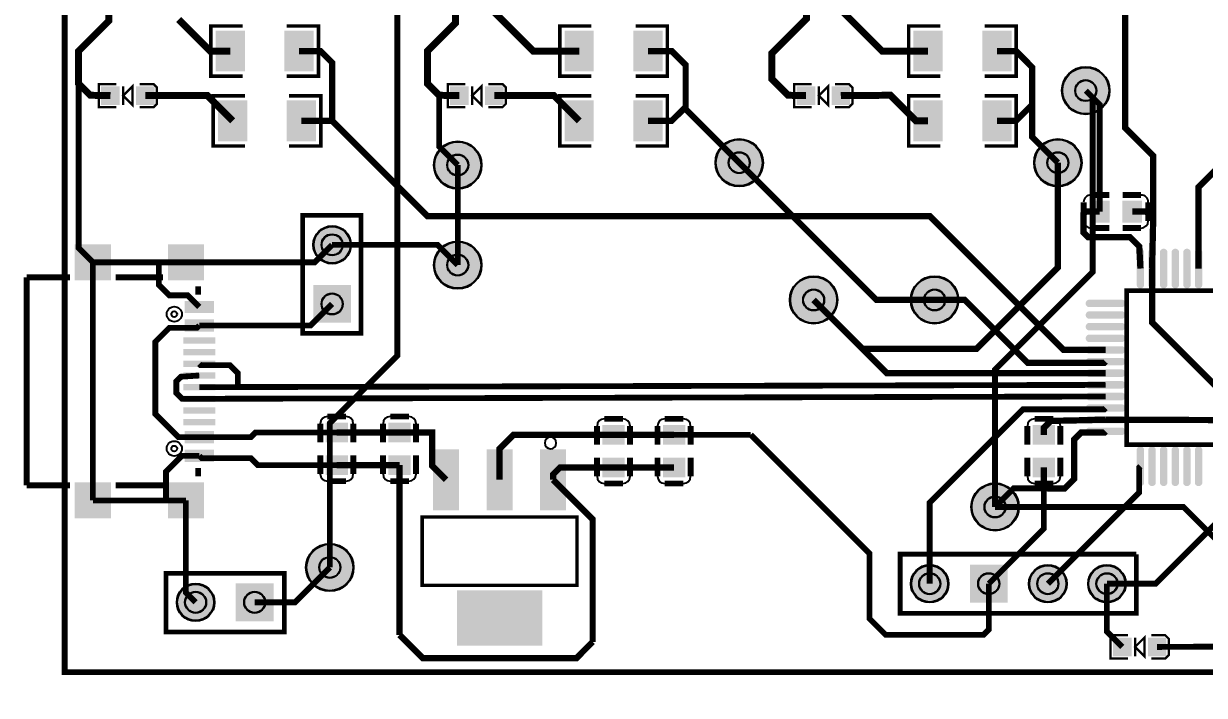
# Model space of a CAD drawing. Header units: millimetres. Extents: x 2.6 to 90.7, y -1.2 to 55.7.
# Drawn here: x 2.6 to 53.4, y -0.7 to 28.2 of the extents above; entities that cross this region are included whole.
import ezdxf

# ---------------------------------------------------------------- set-up
doc = ezdxf.new("R2010")
doc.units = ezdxf.units.MM
for name, color, linetype, true_color in [('BoardOutLine', 7, 'Continuous', 0xff00ff), ('BottomLayer', 7, 'Continuous', 0x0000ff), ('BottomSolderMaskLayer', 7, 'Continuous', 0xaa00ff), ('Document', 7, 'Continuous', 0xffffff), ('Multi-Layer', 7, 'Continuous', 0xc0c0c0), ('TopLayer', 7, 'Continuous', 0xff0000), ('TopPasteMaskLayer', 7, 'Continuous', 0x808080), ('TopSilkLayer', 7, 'Continuous', 0xffcc00), ('TopSolderMaskLayer', 7, 'Continuous', 0x800080)]:
    doc.layers.add(name, color=color, linetype=linetype, true_color=true_color)

msp = doc.modelspace()

# ---------------------------------------------------------------- hatches: boundary and pattern name
at = {"layer": 'BottomSolderMaskLayer'}
for points in [[(47.275, 25.3, 1), (49.325, 25.3, 1)], [(20.275, 22.1, 1), (22.325, 22.1, 1)], [(32.375, 22.2, 1), (34.425, 22.2, 1)], [(46.075, 22.2, 1), (48.125, 22.2, 1)], [(15.087, 18.67, 1), (16.713, 18.67, 1)], [(20.275, 17.8, 1), (22.325, 17.8, 1)], [(35.575, 16.3, 1), (37.625, 16.3, 1)], [(40.775, 16.3, 1), (42.826, 16.3, 1)], [(15.087, 16.943), (16.713, 16.943), (16.713, 15.317), (15.087, 15.317)], [(43.375, 7.4, 1), (45.425, 7.4, 1)], [(14.775, 4.8, 1), (16.826, 4.8, 1)], [(40.777, 4.1, 1), (42.403, 4.1, 1)], [(43.317, 4.913), (44.943, 4.913), (44.943, 3.287), (43.317, 3.287)], [(45.857, 4.1, 1), (47.483, 4.1, 1)], [(48.397, 4.1, 1), (50.023, 4.1, 1)], [(9.217, 3.3, 1), (10.843, 3.3, 1)], [(11.757, 2.487), (11.757, 4.113), (13.383, 4.113), (13.383, 2.487)]]:
    msp.add_hatch(color=256, dxfattribs=at).paths.add_polyline_path(points)
at = {"layer": 'Multi-Layer'}
for points in [[(15.113, 18.67, 1), (16.687, 18.67, 1)], [(15.113, 16.917), (16.687, 16.917), (16.687, 15.343), (15.113, 15.343)], [(40.803, 4.1, 1), (42.377, 4.1, 1)], [(43.343, 4.887), (44.917, 4.887), (44.917, 3.313), (43.343, 3.313)], [(45.883, 4.1, 1), (47.457, 4.1, 1)], [(48.423, 4.1, 1), (49.997, 4.1, 1)], [(9.243, 3.3, 1), (10.817, 3.3, 1)], [(11.783, 2.513), (11.783, 4.087), (13.357, 4.087), (13.357, 2.513)]]:
    msp.add_hatch(color=256, dxfattribs=at).paths.add_polyline_path(points)
at = {"layer": 'TopLayer'}
for points in [[(12.125, 26.15), (12.125, 27.85), (10.917, 27.85), (10.917, 26.15)], [(13.875, 26.15), (13.875, 27.85), (15.083, 27.85), (15.083, 26.15)], [(27.125, 26.15), (27.125, 27.85), (25.917, 27.85), (25.917, 26.15)], [(28.875, 26.15), (28.875, 27.85), (30.083, 27.85), (30.083, 26.15)], [(42.125, 26.15), (42.125, 27.85), (40.917, 27.85), (40.917, 26.15)], [(43.875, 26.15), (43.875, 27.85), (45.083, 27.85), (45.083, 26.15)], [(6.02, 25.433), (6.72, 25.433), (6.72, 24.733), (6.02, 24.733)], [(7.52, 25.433), (8.22, 25.433), (8.22, 24.733), (7.52, 24.733)], [(21.02, 25.433), (21.72, 25.433), (21.72, 24.733), (21.02, 24.733)], [(22.52, 25.433), (23.22, 25.433), (23.22, 24.733), (22.52, 24.733)], [(35.92, 25.433), (36.62, 25.433), (36.62, 24.733), (35.92, 24.733)], [(37.42, 25.433), (38.12, 25.433), (38.12, 24.733), (37.42, 24.733)], [(12.225, 23.15), (12.225, 24.85), (11.017, 24.85), (11.017, 23.15)], [(13.975, 23.15), (13.975, 24.85), (15.183, 24.85), (15.183, 23.15)], [(27.125, 23.15), (27.125, 24.85), (25.917, 24.85), (25.917, 23.15)], [(28.875, 23.15), (28.875, 24.85), (30.083, 24.85), (30.083, 23.15)], [(42.125, 23.15), (42.125, 24.85), (40.917, 24.85), (40.917, 23.15)], [(43.875, 23.15), (43.875, 24.85), (45.083, 24.85), (45.083, 23.15)], [(48.5, 20.55), (49.3, 20.55), (49.3, 19.65), (48.5, 19.65)], [(49.9, 20.55), (50.7, 20.55), (50.7, 19.65), (49.9, 19.65)], [(6.363, 18.67), (6.363, 17.17), (4.863, 17.17), (4.863, 18.67)], [(10.363, 18.67), (10.363, 17.17), (8.863, 17.17), (8.863, 18.67)], [(50.785, 17.035, -0.785398), (50.515, 17.035), (50.515, 18.265, -0.785398), (50.785, 18.265)], [(51.285, 17.035, -0.785398), (51.015, 17.035), (51.015, 18.265, -0.785398), (51.285, 18.265)], [(51.785, 17.035, -0.785398), (51.515, 17.035), (51.515, 18.265, -0.785398), (51.785, 18.265)], [(52.285, 17.035, -0.785398), (52.015, 17.035), (52.015, 18.265, -0.785398), (52.285, 18.265)], [(52.785, 17.035, -0.785398), (52.515, 17.035), (52.515, 18.265, -0.785398), (52.785, 18.265)], [(53.285, 17.035, -0.785398), (53.015, 17.035), (53.015, 18.265, -0.785398), (53.285, 18.265)], [(10.762, 16.25), (10.762, 15.75), (9.612, 15.75), (9.612, 16.25)], [(48.535, 16.015, -0.785398), (48.535, 16.285), (49.765, 16.285, -0.785398), (49.765, 16.015)], [(48.535, 15.515, -0.785398), (48.535, 15.785), (49.765, 15.785, -0.785398), (49.765, 15.515)], [(10.762, 15.45), (10.762, 14.95), (9.612, 14.95), (9.612, 15.45)], [(48.535, 15.015, -0.785398), (48.535, 15.285), (49.765, 15.285, -0.785398), (49.765, 15.015)], [(48.535, 14.515, -0.785398), (48.535, 14.785), (49.765, 14.785, -0.785398), (49.765, 14.515)], [(10.762, 14.68), (10.762, 14.42), (9.612, 14.42), (9.612, 14.68)], [(48.535, 14.015, -0.785398), (48.535, 14.285), (49.765, 14.285, -0.785398), (49.765, 14.015)], [(10.762, 14.18), (10.762, 13.92), (9.612, 13.92), (9.612, 14.18)], [(48.535, 13.515, -0.785398), (48.535, 13.785), (49.765, 13.785, -0.785398), (49.765, 13.515)], [(10.762, 13.68), (10.762, 13.42), (9.612, 13.42), (9.612, 13.68)], [(48.535, 13.015, -0.785398), (48.535, 13.285), (49.765, 13.285, -0.785398), (49.765, 13.015)], [(10.762, 13.18), (10.762, 12.92), (9.612, 12.92), (9.612, 13.18)], [(48.535, 12.515, -0.785398), (48.535, 12.785), (49.765, 12.785, -0.785398), (49.765, 12.515)], [(10.762, 12.68), (10.762, 12.42), (9.612, 12.42), (9.612, 12.68)], [(48.535, 12.015, -0.785398), (48.535, 12.285), (49.765, 12.285, -0.785398), (49.765, 12.015)], [(10.762, 12.18), (10.762, 11.92), (9.612, 11.92), (9.612, 12.18)], [(10.762, 11.68), (10.762, 11.42), (9.612, 11.42), (9.612, 11.68)], [(48.535, 11.515, -0.785398), (48.535, 11.785), (49.765, 11.785, -0.785398), (49.765, 11.515)], [(10.762, 11.18), (10.762, 10.92), (9.612, 10.92), (9.612, 11.18)], [(48.535, 11.015, -0.785398), (48.535, 11.285), (49.765, 11.285, -0.785398), (49.765, 11.015)], [(15.65, 10.2), (15.65, 11), (16.55, 11), (16.55, 10.2)], [(18.35, 10.2), (18.35, 11), (19.25, 11), (19.25, 10.2)], [(27.55, 10.1), (27.55, 10.9), (28.45, 10.9), (28.45, 10.1)], [(30.15, 10.1), (30.15, 10.9), (31.05, 10.9), (31.05, 10.1)], [(46.05, 10.1), (46.05, 10.9), (46.95, 10.9), (46.95, 10.1)], [(48.535, 10.515, -0.785398), (48.535, 10.785), (49.765, 10.785, -0.785398), (49.765, 10.515)], [(10.762, 10.65), (10.762, 10.15), (9.612, 10.15), (9.612, 10.65)], [(10.762, 9.85), (10.762, 9.35), (9.612, 9.35), (9.612, 9.85)], [(20.25, 7.32), (20.25, 9.82), (21.35, 9.82), (21.35, 7.32)], [(22.55, 7.32), (22.55, 9.82), (23.65, 9.82), (23.65, 7.32)], [(24.85, 7.32), (24.85, 9.82), (25.95, 9.82), (25.95, 7.32)], [(50.785, 8.535, -0.785398), (50.515, 8.535), (50.515, 9.765, -0.785398), (50.785, 9.765)], [(51.285, 8.535, -0.785398), (51.015, 8.535), (51.015, 9.765, -0.785398), (51.285, 9.765)], [(51.785, 8.535, -0.785398), (51.515, 8.535), (51.515, 9.765, -0.785398), (51.785, 9.765)], [(52.285, 8.535, -0.785398), (52.015, 8.535), (52.015, 9.765, -0.785398), (52.285, 9.765)], [(52.785, 8.535, -0.785398), (52.515, 8.535), (52.515, 9.765, -0.785398), (52.785, 9.765)], [(53.285, 8.535, -0.785398), (53.015, 8.535), (53.015, 9.765, -0.785398), (53.285, 9.765)], [(15.65, 8.8), (15.65, 9.6), (16.55, 9.6), (16.55, 8.8)], [(18.35, 8.8), (18.35, 9.6), (19.25, 9.6), (19.25, 8.8)], [(27.55, 8.7), (27.55, 9.5), (28.45, 9.5), (28.45, 8.7)], [(30.15, 8.7), (30.15, 9.5), (31.05, 9.5), (31.05, 8.7)], [(46.05, 8.7), (46.05, 9.5), (46.95, 9.5), (46.95, 8.7)], [(6.363, 8.43), (6.363, 6.93), (4.863, 6.93), (4.863, 8.43)], [(10.363, 8.43), (10.363, 6.93), (8.863, 6.93), (8.863, 8.43)], [(21.3, 1.46), (21.3, 3.8), (24.9, 3.8), (24.9, 1.46)], [(49.52, 1.733), (50.22, 1.733), (50.22, 1.033), (49.52, 1.033)], [(51.02, 1.733), (51.72, 1.733), (51.72, 1.033), (51.02, 1.033)]]:
    msp.add_hatch(color=256, dxfattribs=at).paths.add_polyline_path(points)
at = {"layer": 'TopPasteMaskLayer'}
for points in [[(12.125, 26.25), (12.125, 26.611), (12.025, 26.711), (11.814, 26.711), (11.714, 26.811), (11.714, 27.189), (11.814, 27.289), (12.025, 27.289), (12.125, 27.389), (12.125, 27.75), (12.025, 27.85), (11.017, 27.85), (10.917, 27.75), (10.917, 26.25), (11.017, 26.15), (12.025, 26.15)], [(13.875, 26.25), (13.875, 26.611), (13.975, 26.711), (14.186, 26.711), (14.286, 26.811), (14.286, 27.189), (14.186, 27.289), (13.975, 27.289), (13.875, 27.389), (13.875, 27.75), (13.975, 27.85), (14.983, 27.85), (15.083, 27.75), (15.083, 26.25), (14.983, 26.15), (13.975, 26.15)], [(27.125, 26.25), (27.125, 26.611), (27.025, 26.711), (26.814, 26.711), (26.714, 26.811), (26.714, 27.189), (26.814, 27.289), (27.025, 27.289), (27.125, 27.389), (27.125, 27.75), (27.025, 27.85), (26.017, 27.85), (25.917, 27.75), (25.917, 26.25), (26.017, 26.15), (27.025, 26.15)], [(28.875, 26.25), (28.875, 26.611), (28.975, 26.711), (29.186, 26.711), (29.286, 26.811), (29.286, 27.189), (29.186, 27.289), (28.975, 27.289), (28.875, 27.389), (28.875, 27.75), (28.975, 27.85), (29.983, 27.85), (30.083, 27.75), (30.083, 26.25), (29.983, 26.15), (28.975, 26.15)], [(42.125, 26.25), (42.125, 26.611), (42.025, 26.711), (41.814, 26.711), (41.714, 26.811), (41.714, 27.189), (41.814, 27.289), (42.025, 27.289), (42.125, 27.389), (42.125, 27.75), (42.025, 27.85), (41.017, 27.85), (40.917, 27.75), (40.917, 26.25), (41.017, 26.15), (42.025, 26.15)], [(43.875, 26.25), (43.875, 26.611), (43.975, 26.711), (44.186, 26.711), (44.286, 26.811), (44.286, 27.189), (44.186, 27.289), (43.975, 27.289), (43.875, 27.389), (43.875, 27.75), (43.975, 27.85), (44.983, 27.85), (45.083, 27.75), (45.083, 26.25), (44.983, 26.15), (43.975, 26.15)], [(6.02, 25.433), (6.72, 25.433), (6.72, 24.733), (6.02, 24.733)], [(7.52, 25.433), (8.22, 25.433), (8.22, 24.733), (7.52, 24.733)], [(21.02, 25.433), (21.72, 25.433), (21.72, 24.733), (21.02, 24.733)], [(22.52, 25.433), (23.22, 25.433), (23.22, 24.733), (22.52, 24.733)], [(35.92, 25.433), (36.62, 25.433), (36.62, 24.733), (35.92, 24.733)], [(37.42, 25.433), (38.12, 25.433), (38.12, 24.733), (37.42, 24.733)], [(12.225, 23.25), (12.225, 23.611), (12.125, 23.711), (11.914, 23.711), (11.814, 23.811), (11.814, 24.189), (11.914, 24.289), (12.125, 24.289), (12.225, 24.389), (12.225, 24.75), (12.125, 24.85), (11.117, 24.85), (11.017, 24.75), (11.017, 23.25), (11.117, 23.15), (12.125, 23.15)], [(13.975, 23.25), (13.975, 23.611), (14.075, 23.711), (14.286, 23.711), (14.386, 23.811), (14.386, 24.189), (14.286, 24.289), (14.075, 24.289), (13.975, 24.389), (13.975, 24.75), (14.075, 24.85), (15.083, 24.85), (15.183, 24.75), (15.183, 23.25), (15.083, 23.15), (14.075, 23.15)], [(27.125, 23.25), (27.125, 23.611), (27.025, 23.711), (26.814, 23.711), (26.714, 23.811), (26.714, 24.189), (26.814, 24.289), (27.025, 24.289), (27.125, 24.389), (27.125, 24.75), (27.025, 24.85), (26.017, 24.85), (25.917, 24.75), (25.917, 23.25), (26.017, 23.15), (27.025, 23.15)], [(28.875, 23.25), (28.875, 23.611), (28.975, 23.711), (29.186, 23.711), (29.286, 23.811), (29.286, 24.189), (29.186, 24.289), (28.975, 24.289), (28.875, 24.389), (28.875, 24.75), (28.975, 24.85), (29.983, 24.85), (30.083, 24.75), (30.083, 23.25), (29.983, 23.15), (28.975, 23.15)], [(42.125, 23.25), (42.125, 23.611), (42.025, 23.711), (41.814, 23.711), (41.714, 23.811), (41.714, 24.189), (41.814, 24.289), (42.025, 24.289), (42.125, 24.389), (42.125, 24.75), (42.025, 24.85), (41.017, 24.85), (40.917, 24.75), (40.917, 23.25), (41.017, 23.15), (42.025, 23.15)], [(43.875, 23.25), (43.875, 23.611), (43.975, 23.711), (44.186, 23.711), (44.286, 23.811), (44.286, 24.189), (44.186, 24.289), (43.975, 24.289), (43.875, 24.389), (43.875, 24.75), (43.975, 24.85), (44.983, 24.85), (45.083, 24.75), (45.083, 23.25), (44.983, 23.15), (43.975, 23.15)], [(48.5, 20.55), (49.3, 20.55), (49.3, 19.65), (48.5, 19.65)], [(49.9, 20.55), (50.7, 20.55), (50.7, 19.65), (49.9, 19.65)], [(6.363, 18.67), (6.363, 17.17), (4.863, 17.17), (4.863, 18.67)], [(10.363, 18.67), (10.363, 17.17), (8.863, 17.17), (8.863, 18.67)], [(50.785, 17.035, -0.785398), (50.515, 17.035), (50.515, 18.265, -0.785398), (50.785, 18.265)], [(51.285, 17.035, -0.785398), (51.015, 17.035), (51.015, 18.265, -0.785398), (51.285, 18.265)], [(51.785, 17.035, -0.785398), (51.515, 17.035), (51.515, 18.265, -0.785398), (51.785, 18.265)], [(52.285, 17.035, -0.785398), (52.015, 17.035), (52.015, 18.265, -0.785398), (52.285, 18.265)], [(52.785, 17.035, -0.785398), (52.515, 17.035), (52.515, 18.265, -0.785398), (52.785, 18.265)], [(53.285, 17.035, -0.785398), (53.015, 17.035), (53.015, 18.265, -0.785398), (53.285, 18.265)], [(10.762, 16.25), (10.762, 15.75), (9.612, 15.75), (9.612, 16.25)], [(48.535, 16.015, -0.785398), (48.535, 16.285), (49.765, 16.285, -0.785398), (49.765, 16.015)], [(48.535, 15.515, -0.785398), (48.535, 15.785), (49.765, 15.785, -0.785398), (49.765, 15.515)], [(10.762, 15.45), (10.762, 14.95), (9.612, 14.95), (9.612, 15.45)], [(48.535, 15.015, -0.785398), (48.535, 15.285), (49.765, 15.285, -0.785398), (49.765, 15.015)], [(48.535, 14.515, -0.785398), (48.535, 14.785), (49.765, 14.785, -0.785398), (49.765, 14.515)], [(10.762, 14.68), (10.762, 14.42), (9.612, 14.42), (9.612, 14.68)], [(48.535, 14.015, -0.785398), (48.535, 14.285), (49.765, 14.285, -0.785398), (49.765, 14.015)], [(10.762, 14.18), (10.762, 13.92), (9.612, 13.92), (9.612, 14.18)], [(48.535, 13.515, -0.785398), (48.535, 13.785), (49.765, 13.785, -0.785398), (49.765, 13.515)], [(10.762, 13.68), (10.762, 13.42), (9.612, 13.42), (9.612, 13.68)], [(48.535, 13.015, -0.785398), (48.535, 13.285), (49.765, 13.285, -0.785398), (49.765, 13.015)], [(10.762, 13.18), (10.762, 12.92), (9.612, 12.92), (9.612, 13.18)], [(48.535, 12.515, -0.785398), (48.535, 12.785), (49.765, 12.785, -0.785398), (49.765, 12.515)], [(10.762, 12.68), (10.762, 12.42), (9.612, 12.42), (9.612, 12.68)], [(48.535, 12.015, -0.785398), (48.535, 12.285), (49.765, 12.285, -0.785398), (49.765, 12.015)], [(10.762, 12.18), (10.762, 11.92), (9.612, 11.92), (9.612, 12.18)], [(10.762, 11.68), (10.762, 11.42), (9.612, 11.42), (9.612, 11.68)], [(48.535, 11.515, -0.785398), (48.535, 11.785), (49.765, 11.785, -0.785398), (49.765, 11.515)], [(10.762, 11.18), (10.762, 10.92), (9.612, 10.92), (9.612, 11.18)], [(48.535, 11.015, -0.785398), (48.535, 11.285), (49.765, 11.285, -0.785398), (49.765, 11.015)], [(15.65, 10.2), (15.65, 11), (16.55, 11), (16.55, 10.2)], [(18.35, 10.2), (18.35, 11), (19.25, 11), (19.25, 10.2)], [(27.55, 10.1), (27.55, 10.9), (28.45, 10.9), (28.45, 10.1)], [(30.15, 10.1), (30.15, 10.9), (31.05, 10.9), (31.05, 10.1)], [(46.05, 10.1), (46.05, 10.9), (46.95, 10.9), (46.95, 10.1)], [(48.535, 10.515, -0.785398), (48.535, 10.785), (49.765, 10.785, -0.785398), (49.765, 10.515)], [(10.762, 10.65), (10.762, 10.15), (9.612, 10.15), (9.612, 10.65)], [(10.762, 9.85), (10.762, 9.35), (9.612, 9.35), (9.612, 9.85)], [(20.25, 7.32), (20.25, 9.82), (21.35, 9.82), (21.35, 7.32)], [(22.55, 7.32), (22.55, 9.82), (23.65, 9.82), (23.65, 7.32)], [(24.85, 7.32), (24.85, 9.82), (25.95, 9.82), (25.95, 7.32)], [(50.785, 8.535, -0.785398), (50.515, 8.535), (50.515, 9.765, -0.785398), (50.785, 9.765)], [(51.285, 8.535, -0.785398), (51.015, 8.535), (51.015, 9.765, -0.785398), (51.285, 9.765)], [(51.785, 8.535, -0.785398), (51.515, 8.535), (51.515, 9.765, -0.785398), (51.785, 9.765)], [(52.285, 8.535, -0.785398), (52.015, 8.535), (52.015, 9.765, -0.785398), (52.285, 9.765)], [(52.785, 8.535, -0.785398), (52.515, 8.535), (52.515, 9.765, -0.785398), (52.785, 9.765)], [(53.285, 8.535, -0.785398), (53.015, 8.535), (53.015, 9.765, -0.785398), (53.285, 9.765)], [(15.65, 8.8), (15.65, 9.6), (16.55, 9.6), (16.55, 8.8)], [(18.35, 8.8), (18.35, 9.6), (19.25, 9.6), (19.25, 8.8)], [(27.55, 8.7), (27.55, 9.5), (28.45, 9.5), (28.45, 8.7)], [(30.15, 8.7), (30.15, 9.5), (31.05, 9.5), (31.05, 8.7)], [(46.05, 8.7), (46.05, 9.5), (46.95, 9.5), (46.95, 8.7)], [(6.363, 8.43), (6.363, 6.93), (4.863, 6.93), (4.863, 8.43)], [(10.363, 8.43), (10.363, 6.93), (8.863, 6.93), (8.863, 8.43)], [(21.3, 1.46), (21.3, 3.8), (24.9, 3.8), (24.9, 1.46)], [(49.52, 1.733), (50.22, 1.733), (50.22, 1.033), (49.52, 1.033)], [(51.02, 1.733), (51.72, 1.733), (51.72, 1.033), (51.02, 1.033)]]:
    msp.add_hatch(color=256, dxfattribs=at).paths.add_polyline_path(points)
at = {"layer": 'TopSolderMaskLayer'}
for points in [[(12.15, 26.124), (12.15, 27.876), (10.892, 27.876), (10.892, 26.124)], [(13.85, 26.124), (13.85, 27.876), (15.108, 27.876), (15.108, 26.124)], [(27.15, 26.124), (27.15, 27.876), (25.892, 27.876), (25.892, 26.124)], [(28.85, 26.124), (28.85, 27.876), (30.108, 27.876), (30.108, 26.124)], [(42.15, 26.124), (42.15, 27.876), (40.892, 27.876), (40.892, 26.124)], [(43.85, 26.124), (43.85, 27.876), (45.108, 27.876), (45.108, 26.124)], [(47.275, 25.3, 1), (49.325, 25.3, 1)], [(5.969, 25.484), (6.771, 25.484), (6.771, 24.682), (5.969, 24.682)], [(7.469, 25.484), (8.271, 25.484), (8.271, 24.682), (7.469, 24.682)], [(20.969, 25.484), (21.771, 25.484), (21.771, 24.682), (20.969, 24.682)], [(22.469, 25.484), (23.271, 25.484), (23.271, 24.682), (22.469, 24.682)], [(35.869, 25.484), (36.671, 25.484), (36.671, 24.682), (35.869, 24.682)], [(37.369, 25.484), (38.171, 25.484), (38.171, 24.682), (37.369, 24.682)], [(12.25, 23.124), (12.25, 24.876), (10.992, 24.876), (10.992, 23.124)], [(13.95, 23.124), (13.95, 24.876), (15.208, 24.876), (15.208, 23.124)], [(27.15, 23.124), (27.15, 24.876), (25.892, 24.876), (25.892, 23.124)], [(28.85, 23.124), (28.85, 24.876), (30.108, 24.876), (30.108, 23.124)], [(42.15, 23.124), (42.15, 24.876), (40.892, 24.876), (40.892, 23.124)], [(43.85, 23.124), (43.85, 24.876), (45.108, 24.876), (45.108, 23.124)], [(20.275, 22.1, 1), (22.325, 22.1, 1)], [(32.375, 22.2, 1), (34.425, 22.2, 1)], [(46.075, 22.2, 1), (48.125, 22.2, 1)], [(48.475, 20.575), (49.325, 20.575), (49.325, 19.625), (48.475, 19.625)], [(49.875, 20.575), (50.725, 20.575), (50.725, 19.625), (49.875, 19.625)], [(15.087, 18.67, 1), (16.713, 18.67, 1)], [(20.275, 17.8, 1), (22.325, 17.8, 1)], [(6.388, 18.695), (6.388, 17.145), (4.837, 17.145), (4.837, 18.695)], [(10.388, 18.695), (10.388, 17.145), (8.837, 17.145), (8.837, 18.695)], [(50.81, 16.921, -0.785398), (50.49, 16.921), (50.49, 18.379, -0.785398), (50.81, 18.379)], [(51.31, 16.921, -0.785398), (50.99, 16.921), (50.99, 18.379, -0.785398), (51.31, 18.379)], [(51.81, 16.921, -0.785398), (51.49, 16.921), (51.49, 18.379, -0.785398), (51.81, 18.379)], [(52.31, 16.921, -0.785398), (51.99, 16.921), (51.99, 18.379, -0.785398), (52.31, 18.379)], [(52.81, 16.921, -0.785398), (52.49, 16.921), (52.49, 18.379, -0.785398), (52.81, 18.379)], [(53.31, 16.921, -0.785398), (52.99, 16.921), (52.99, 18.379, -0.785398), (53.31, 18.379)], [(35.575, 16.3, 1), (37.625, 16.3, 1)], [(40.775, 16.3, 1), (42.826, 16.3, 1)], [(15.087, 16.943), (16.713, 16.943), (16.713, 15.317), (15.087, 15.317)], [(10.821, 16.261), (10.821, 15.739), (9.554, 15.739), (9.554, 16.261)], [(48.421, 15.99, -0.785398), (48.421, 16.31), (49.879, 16.31, -0.785398), (49.879, 15.99)], [(48.421, 15.49, -0.785398), (48.421, 15.81), (49.879, 15.81, -0.785398), (49.879, 15.49)], [(10.821, 15.461), (10.821, 14.939), (9.554, 14.939), (9.554, 15.461)], [(48.421, 14.99, -0.785398), (48.421, 15.31), (49.879, 15.31, -0.785398), (49.879, 14.99)], [(48.421, 14.49, -0.785398), (48.421, 14.81), (49.879, 14.81, -0.785398), (49.879, 14.49)], [(10.875, 14.686), (10.875, 14.414), (9.5, 14.414), (9.5, 14.686)], [(48.421, 13.99, -0.785398), (48.421, 14.31), (49.879, 14.31, -0.785398), (49.879, 13.99)], [(10.875, 14.186), (10.875, 13.914), (9.5, 13.914), (9.5, 14.186)], [(48.421, 13.49, -0.785398), (48.421, 13.81), (49.879, 13.81, -0.785398), (49.879, 13.49)], [(10.875, 13.686), (10.875, 13.414), (9.5, 13.414), (9.5, 13.686)], [(48.421, 12.99, -0.785398), (48.421, 13.31), (49.879, 13.31, -0.785398), (49.879, 12.99)], [(10.875, 13.186), (10.875, 12.914), (9.5, 12.914), (9.5, 13.186)], [(48.421, 12.49, -0.785398), (48.421, 12.81), (49.879, 12.81, -0.785398), (49.879, 12.49)], [(10.875, 12.686), (10.875, 12.414), (9.5, 12.414), (9.5, 12.686)], [(10.875, 12.186), (10.875, 11.914), (9.5, 11.914), (9.5, 12.186)], [(48.421, 11.99, -0.785398), (48.421, 12.31), (49.879, 12.31, -0.785398), (49.879, 11.99)], [(10.875, 11.686), (10.875, 11.415), (9.5, 11.415), (9.5, 11.686)], [(48.421, 11.49, -0.785398), (48.421, 11.81), (49.879, 11.81, -0.785398), (49.879, 11.49)], [(10.875, 11.186), (10.875, 10.914), (9.5, 10.914), (9.5, 11.186)], [(48.421, 10.99, -0.785398), (48.421, 11.31), (49.879, 11.31, -0.785398), (49.879, 10.99)], [(10.821, 10.661), (10.821, 10.139), (9.554, 10.139), (9.554, 10.661)], [(15.621, 10.177), (15.621, 11.023), (16.579, 11.023), (16.579, 10.177)], [(18.321, 10.177), (18.321, 11.023), (19.279, 11.023), (19.279, 10.177)], [(27.521, 10.077), (27.521, 10.923), (28.479, 10.923), (28.479, 10.077)], [(30.121, 10.077), (30.121, 10.923), (31.079, 10.923), (31.079, 10.077)], [(46.021, 10.077), (46.021, 10.923), (46.979, 10.923), (46.979, 10.077)], [(48.421, 10.49, -0.785398), (48.421, 10.81), (49.879, 10.81, -0.785398), (49.879, 10.49)], [(10.821, 9.861), (10.821, 9.339), (9.554, 9.339), (9.554, 9.861)], [(20.239, 7.262), (20.239, 9.878), (21.361, 9.878), (21.361, 7.262)], [(22.539, 7.262), (22.539, 9.878), (23.661, 9.878), (23.661, 7.262)], [(24.839, 7.262), (24.839, 9.878), (25.961, 9.878), (25.961, 7.262)], [(50.81, 8.421, -0.785398), (50.49, 8.421), (50.49, 9.879, -0.785398), (50.81, 9.879)], [(51.31, 8.421, -0.785398), (50.99, 8.421), (50.99, 9.879, -0.785398), (51.31, 9.879)], [(51.81, 8.421, -0.785398), (51.49, 8.421), (51.49, 9.879, -0.785398), (51.81, 9.879)], [(52.31, 8.421, -0.785398), (51.99, 8.421), (51.99, 9.879, -0.785398), (52.31, 9.879)], [(52.81, 8.421, -0.785398), (52.49, 8.421), (52.49, 9.879, -0.785398), (52.81, 9.879)], [(53.31, 8.421, -0.785398), (52.99, 8.421), (52.99, 9.879, -0.785398), (53.31, 9.879)], [(15.621, 8.777), (15.621, 9.623), (16.579, 9.623), (16.579, 8.777)], [(18.321, 8.777), (18.321, 9.623), (19.279, 9.623), (19.279, 8.777)], [(27.521, 8.677), (27.521, 9.523), (28.479, 9.523), (28.479, 8.677)], [(30.121, 8.677), (30.121, 9.523), (31.079, 9.523), (31.079, 8.677)], [(46.021, 8.677), (46.021, 9.523), (46.979, 9.523), (46.979, 8.677)], [(6.388, 8.455), (6.388, 6.905), (4.837, 6.905), (4.837, 8.455)], [(10.388, 8.455), (10.388, 6.905), (8.837, 6.905), (8.837, 8.455)], [(43.375, 7.4, 1), (45.425, 7.4, 1)], [(14.775, 4.8, 1), (16.826, 4.8, 1)], [(40.777, 4.1, 1), (42.403, 4.1, 1)], [(43.317, 4.913), (44.943, 4.913), (44.943, 3.287), (43.317, 3.287)], [(45.857, 4.1, 1), (47.483, 4.1, 1)], [(48.397, 4.1, 1), (50.023, 4.1, 1)], [(9.217, 3.3, 1), (10.843, 3.3, 1)], [(11.757, 2.487), (11.757, 4.113), (13.383, 4.113), (13.383, 2.487)], [(21.261, 1.443), (21.261, 3.816), (24.939, 3.816), (24.939, 1.443)], [(49.469, 1.784), (50.271, 1.784), (50.271, 0.982), (49.469, 0.982)], [(50.969, 1.784), (51.771, 1.784), (51.771, 0.982), (50.969, 0.982)]]:
    msp.add_hatch(color=256, dxfattribs=at).paths.add_polyline_path(points)

# ---------------------------------------------------------------- linework, layer by layer
at = {"layer": 'BoardOutLine', "const_width": 0.254}
msp.add_lwpolyline([(4.399, 55.601), (90.599, 55.601), (90.599, 0.3), (4.399, 0.3), (4.399, 55.601)], close=True, dxfattribs=at)
at = {"layer": 'BottomLayer'}
for points, const_width in [([(17.4, 51.5), (17.4, 34.8), (18.7, 33.5), (18.7, 13.9), (15.8, 11), (15.8, 4.8)], 0.25), ([(48.3, 25.3), (48.6, 25), (48.6, 17.5), (44.4, 13.3), (44.4, 7.4)], 0.25), ([(21.3, 22.1), (21.3, 17.8)], 0.25), ([(33.4, 22.2), (39.3, 16.3), (41.8, 16.3)], 0.27), ([(36.6, 16.3), (38.7, 14.2), (43.6, 14.2), (47.1, 17.7), (47.1, 22.2)], 0.27), ([(44.4, 7.4), (52.5, 7.4), (55.9, 4)], 0.25)]:
    msp.add_lwpolyline(points, dxfattribs=dict(at, const_width=const_width))
at = {"layer": 'BottomSolderMaskLayer'}
for centre, radius in [((48.3, 25.3), 1.025), ((48.3, 25.3), 0.456), ((21.3, 22.1), 1.025), ((33.4, 22.2), 1.025), ((47.1, 22.2), 1.025), ((21.3, 22.1), 0.456), ((33.4, 22.2), 0.456), ((47.1, 22.2), 0.456), ((15.9, 18.67), 0.813), ((15.9, 18.67), 0.459), ((21.3, 17.8), 1.025), ((21.3, 17.8), 0.456), ((36.6, 16.3), 1.025), ((41.8, 16.3), 1.025), ((36.6, 16.3), 0.456), ((41.8, 16.3), 0.456), ((15.9, 16.13), 0.459), ((44.4, 7.4), 1.025), ((44.4, 7.4), 0.456), ((15.8, 4.8), 1.025), ((15.8, 4.8), 0.456), ((41.59, 4.1), 0.813), ((46.67, 4.1), 0.813), ((49.21, 4.1), 0.813), ((10.03, 3.3), 0.813), ((41.59, 4.1), 0.459), ((44.13, 4.1), 0.459), ((46.67, 4.1), 0.459), ((49.21, 4.1), 0.459), ((10.03, 3.3), 0.459), ((12.57, 3.3), 0.459)]:
    msp.add_circle(centre, radius, dxfattribs=at)
at = {"layer": 'Document'}
for centre in [(9.113, 15.69), (9.113, 9.91)]:
    msp.add_circle(centre, 0.125, dxfattribs=at)
msp.add_arc((25.288, 10.151), 0.25, 0.0984, 358.8406, dxfattribs=at)
at = {"layer": 'Multi-Layer'}
for centre, radius in [((48.3, 25.3), 1), ((48.3, 25.3), 0.445), ((21.3, 22.1), 1), ((33.4, 22.2), 1), ((47.1, 22.2), 1), ((21.3, 22.1), 0.445), ((33.4, 22.2), 0.445), ((47.1, 22.2), 0.445), ((15.9, 18.67), 0.787), ((15.9, 18.67), 0.445), ((21.3, 17.8), 1), ((21.3, 17.8), 0.445), ((36.6, 16.3), 1), ((41.8, 16.3), 1), ((15.9, 16.13), 0.445), ((36.6, 16.3), 0.445), ((41.8, 16.3), 0.445), ((9.113, 15.69), 0.325), ((9.113, 9.91), 0.325), ((44.4, 7.4), 1), ((44.4, 7.4), 0.445), ((15.8, 4.8), 1), ((15.8, 4.8), 0.445), ((41.59, 4.1), 0.787), ((46.67, 4.1), 0.787), ((49.21, 4.1), 0.787), ((10.03, 3.3), 0.787), ((41.59, 4.1), 0.445), ((44.13, 4.1), 0.445), ((46.67, 4.1), 0.445), ((49.21, 4.1), 0.445), ((10.03, 3.3), 0.445), ((12.57, 3.3), 0.445)]:
    msp.add_circle(centre, radius, dxfattribs=at)
at = {"layer": 'TopLayer'}
for points, const_width in [([(51.199, 19.799), (51.199, 22.499), (49.995, 23.703), (49.995, 31.953)], 0.27), ([(53.15, 17.65), (53.15, 21.151), (58.479, 26.48), (58.479, 31.999)], 0.27), ([(6.37, 25.083), (5.499, 25.1), (5.001, 25.601), (5.001, 27), (6.299, 28.298), (6.299, 28.999)], 0.3), ([(21.369, 25.083), (20.5, 25.1), (20, 25.601), (20, 27), (21.201, 28.202), (21.201, 28.9)], 0.3), ([(22.72, 28.824), (24.544, 27), (26.521, 27)], 0.3), ([(36.269, 25.083), (35.499, 25.1), (34.801, 25.799), (34.801, 26.901), (36.299, 28.4), (36.299, 28.9)], 0.3), ([(37.72, 28.824), (39.544, 27), (41.521, 27)], 0.3), ([(11.521, 27), (10.658, 27), (9.304, 28.354)], 0.3), ([(14.478, 27), (15.4, 27), (15.9, 26.5), (15.9, 24.001)], 0.27), ([(29.479, 27), (30.5, 27), (31.1, 26.401), (31.1, 24.6), (30.5, 24.001), (29.479, 24.001)], 0.27), ([(44.478, 27), (45.301, 27), (45.999, 26.299), (45.999, 24.699), (45.301, 24.001), (44.478, 24.001)], 0.27), ([(5.613, 17.92), (5.001, 18.531), (5.001, 25.601)], 0.25), ([(48.3, 25.3), (48.9, 24.7), (48.9, 20.1)], 0.25), ([(11.621, 24), (10.538, 25.083), (7.87, 25.083)], 0.3), ([(21.3, 22.1), (20.5, 22.9), (20.5, 25.1)], 0.25), ([(26.521, 24), (25.438, 25.083), (22.87, 25.083)], 0.3), ([(37.77, 25.083), (39.901, 25.1), (41.001, 24.001), (41.521, 24.001)], 0.3), ([(33.4, 22.2), (31.1, 24.5), (31.1, 24.6)], 0.27), ([(47.1, 22.2), (45.999, 23.301), (45.999, 24.699)], 0.27), ([(49.149, 14.15), (47.351, 14.15), (41.6, 19.901), (20, 19.901), (15.9, 24.001), (14.58, 24.001)], 0.27), ([(50.65, 17.65), (50.6, 18.6), (50.2, 19), (48.4, 19), (48.2, 19.2), (48.2, 20), (48.3, 20.1), (48.9, 20.1)], 0.27), ([(51.15, 17.65), (51.2, 19.8), (50.9, 20.1), (50.3, 20.1)], 0.27), ([(15.9, 18.67), (15.15, 17.92), (9.613, 17.92)], 0.25), ([(21.3, 17.8), (20.43, 18.67), (15.9, 18.67)], 0.25), ([(5.613, 7.68), (5.613, 17.92)], 0.25), ([(5.613, 17.92), (9.613, 17.92)], 0.25), ([(10.187, 16), (9.687, 16.5), (8.9, 16.5), (8.45, 16.95), (8.45, 17.92)], 0.25), ([(51.15, 17.65), (51.15, 15.338), (54.177, 12.304)], 0.27), ([(15.9, 16.13), (14.97, 15.2), (10.187, 15.2)], 0.25), ([(49.149, 13.15), (39.751, 13.15), (36.599, 16.299)], 0.27), ([(49.149, 13.65), (49.101, 13.599), (45.799, 13.599), (43.099, 16.299), (41.801, 16.299)], 0.27), ([(10.187, 15.2), (10.087, 15.1), (8.9, 15.1), (8.3, 14.5), (8.3, 11.4), (9.3, 10.4), (10.187, 10.4)], 0.25), ([(10.187, 13.55), (10.237, 13.5), (11.5, 13.5), (11.843, 13.157), (11.843, 12.554)], 0.25), ([(10.188, 13.051), (9.401, 13), (9.2, 12.799), (9.2, 12.301), (9.449, 12.05), (10.188, 12.05)], 0.25), ([(49.149, 12.649), (10.188, 12.55)], 0.25), ([(10.188, 12.05), (49.15, 12.15)], 0.25), ([(49.15, 11.65), (49.1, 11.6), (45.6, 11.6), (44.13, 10.13)], 0.25), ([(49.15, 11.15), (46.8, 11.1), (46.5, 10.8), (46.5, 10.5)], 0.27), ([(49.15, 11.15), (54.185, 11.136)], 0.27), ([(10.187, 10.4), (12.4, 10.4), (12.6, 10.6), (16.1, 10.6)], 0.25), ([(18.8, 10.6), (16.1, 10.6)], 0.27), ([(20.8, 8.57), (20.2, 9.17), (20.2, 10.6), (18.8, 10.6)], 0.27), ([(49.15, 10.65), (49.1, 10.6), (48.1, 10.6), (47.8, 10.3), (47.8, 8.6), (47.4, 8.2), (46.7, 8.2), (46.5, 8.4), (46.5, 9.1)], 0.27), ([(23.1, 8.57), (23.1, 9.9), (23.7, 10.5), (28, 10.5)], 0.27), ([(30.6, 10.5), (28, 10.5)], 0.27), ([(30.599, 10.5), (33.899, 10.5)], 0.25), ([(33.899, 10.5), (39, 5.399), (39, 2.6), (39.7, 1.9), (43.9, 1.9), (44.13, 2.13), (44.13, 4.1)], 0.25), ([(44.13, 10.13), (41.59, 7.59), (41.59, 4.1)], 0.25), ([(10.187, 9.6), (9.441, 9.6), (8.755, 8.913), (8.755, 7.68)], 0.25), ([(10.188, 9.599), (10.287, 9.5), (12.4, 9.5), (12.7, 9.2), (16.101, 9.2)], 0.25), ([(18.8, 9.2), (16.1, 9.2)], 0.27), ([(18.8, 1.9), (18.8, 9.2)], 0.27), ([(25.4, 8.57), (25.4, 8.8), (25.7, 9.1), (28, 9.1)], 0.27), ([(30.6, 9.1), (28, 9.1)], 0.27), ([(50.65, 9.149), (50.599, 9.101), (50.599, 8.029), (46.67, 4.1)], 0.25), ([(54.15, 9.15), (54.2, 9.1), (54.2, 7), (51.3, 4.1), (49.21, 4.1)], 0.25), ([(25.4, 8.57), (27.1, 6.87), (27.1, 1.6)], 0.27), ([(44.13, 4.1), (46.5, 6.47), (46.5, 8.4)], 0.25), ([(44.4, 7.4), (45.2, 8.2), (46.7, 8.2)], 0.25), ([(5.613, 7.68), (9.613, 7.68)], 0.25), ([(10.03, 3.3), (9.613, 3.717), (9.613, 7.68)], 0.25), ([(15.8, 4.8), (14.3, 3.3), (12.57, 3.3)], 0.25), ([(49.87, 1.383), (49.21, 2.042), (49.21, 4.1)], 0.25), ([(18.801, 1.9), (19.799, 0.899), (26.401, 0.899), (27.099, 1.6)], 0.27), ([(51.369, 1.382), (54.422, 1.4)], 0.25)]:
    msp.add_lwpolyline(points, dxfattribs=dict(at, const_width=const_width))
at = {"layer": 'TopSilkLayer'}
for points, const_width in [([(12.049, 25.921), (10.689, 25.921), (10.689, 28.079), (12.049, 28.079)], 0.152), ([(13.951, 25.921), (15.311, 25.921), (15.311, 28.079), (13.951, 28.079)], 0.152), ([(27.049, 25.921), (25.689, 25.921), (25.689, 28.079), (27.049, 28.079)], 0.152), ([(28.951, 25.921), (30.311, 25.921), (30.311, 28.079), (28.951, 28.079)], 0.152), ([(42.049, 25.921), (40.689, 25.921), (40.689, 28.079), (42.049, 28.079)], 0.152), ([(43.951, 25.921), (45.311, 25.921), (45.311, 28.079), (43.951, 28.079)], 0.152), ([(6.62, 24.583), (5.87, 24.583), (5.87, 25.583), (6.62, 25.583)], 0.1), ([(6.92, 25.483), (6.92, 24.683)], 0.1), ([(7.62, 24.583), (8.22, 24.583), (8.37, 24.733), (8.37, 25.432), (8.22, 25.583), (7.62, 25.583)], 0.1), ([(21.62, 24.583), (20.87, 24.583), (20.87, 25.583), (21.62, 25.583)], 0.1), ([(21.92, 25.483), (21.92, 24.683)], 0.1), ([(22.62, 24.583), (23.22, 24.583), (23.37, 24.733), (23.37, 25.432), (23.22, 25.583), (22.62, 25.583)], 0.1), ([(36.52, 24.583), (35.77, 24.583), (35.77, 25.583), (36.52, 25.583)], 0.1), ([(36.82, 25.483), (36.82, 24.683)], 0.1), ([(37.52, 24.583), (38.12, 24.583), (38.27, 24.733), (38.27, 25.432), (38.12, 25.583), (37.52, 25.583)], 0.1), ([(12.149, 22.921), (10.789, 22.921), (10.789, 25.079), (12.149, 25.079)], 0.152), ([(14.051, 22.921), (15.411, 22.921), (15.411, 25.079), (14.051, 25.079)], 0.152), ([(27.049, 22.921), (25.689, 22.921), (25.689, 25.079), (27.049, 25.079)], 0.152), ([(28.951, 22.921), (30.311, 22.921), (30.311, 25.079), (28.951, 25.079)], 0.152), ([(42.049, 22.921), (40.689, 22.921), (40.689, 25.079), (42.049, 25.079)], 0.152), ([(43.951, 22.921), (45.311, 22.921), (45.311, 25.079), (43.951, 25.079)], 0.152), ([(49.32, 20.81), (48.52, 20.81)], 0.254), ([(49.88, 20.81), (50.68, 20.81)], 0.254), ([(48.21, 19.7), (48.21, 20.5)], 0.254), ([(50.99, 20.5), (50.99, 19.7)], 0.254), ([(49.32, 19.39), (48.52, 19.39)], 0.254), ([(49.88, 19.39), (50.68, 19.39)], 0.254), ([(2.763, 8.33), (2.763, 17.27)], 0.254), ([(2.763, 17.27), (4.632, 17.27)], 0.254), ([(6.594, 17.27), (8.632, 17.27)], 0.254), ([(10.14, 16.889), (10.14, 16.531)], 0.254), ([(50.06, 10.504), (50.06, 16.702), (56.715, 16.702), (56.715, 10.073), (50.06, 10.073), (50.06, 10.835)], 0.2), ([(15.7, 11.29), (16.5, 11.29)], 0.254), ([(18.4, 11.29), (19.2, 11.29)], 0.254), ([(27.6, 11.19), (28.4, 11.19)], 0.254), ([(30.2, 11.19), (31, 11.19)], 0.254), ([(46.1, 11.19), (46.9, 11.19)], 0.254), ([(15.39, 10.18), (15.39, 10.98)], 0.254), ([(16.81, 10.18), (16.81, 10.98)], 0.254), ([(18.09, 10.18), (18.09, 10.98)], 0.254), ([(19.51, 10.18), (19.51, 10.98)], 0.254), ([(27.29, 10.08), (27.29, 10.88)], 0.254), ([(28.71, 10.08), (28.71, 10.88)], 0.254), ([(29.89, 10.08), (29.89, 10.88)], 0.254), ([(31.31, 10.08), (31.31, 10.88)], 0.254), ([(45.79, 10.08), (45.79, 10.88)], 0.254), ([(47.21, 10.08), (47.21, 10.88)], 0.254), ([(15.39, 9.62), (15.39, 8.82)], 0.254), ([(16.81, 9.62), (16.81, 8.82)], 0.254), ([(18.09, 9.62), (18.09, 8.82)], 0.254), ([(19.51, 9.62), (19.51, 8.82)], 0.254), ([(27.29, 9.52), (27.29, 8.72)], 0.254), ([(28.71, 9.52), (28.71, 8.72)], 0.254), ([(29.89, 9.52), (29.89, 8.72)], 0.254), ([(31.31, 9.52), (31.31, 8.72)], 0.254), ([(45.79, 9.52), (45.79, 8.72)], 0.254), ([(47.21, 9.52), (47.21, 8.72)], 0.254), ([(10.14, 9.069), (10.14, 8.711)], 0.254), ([(16.5, 8.51), (15.7, 8.51)], 0.254), ([(19.2, 8.51), (18.4, 8.51)], 0.254), ([(2.763, 8.33), (4.632, 8.33)], 0.254), ([(6.594, 8.33), (8.632, 8.33)], 0.254), ([(28.4, 8.41), (27.6, 8.41)], 0.254), ([(31, 8.41), (30.2, 8.41)], 0.254), ([(46.9, 8.41), (46.1, 8.41)], 0.254), ([(50.48, 5.37), (50.48, 2.83), (40.32, 2.83), (40.32, 5.37), (42.225, 5.37)], 0.203), ([(50.48, 5.37), (42.225, 5.37)], 0.203), ([(50.12, 0.883), (49.37, 0.883), (49.37, 1.883), (50.12, 1.883)], 0.1), ([(50.42, 1.783), (50.42, 0.983)], 0.1), ([(51.12, 0.883), (51.72, 0.883), (51.87, 1.033), (51.87, 1.732), (51.72, 1.883), (51.12, 1.883)], 0.1)]:
    msp.add_lwpolyline(points, dxfattribs=dict(at, const_width=const_width))
for points, const_width in [([(7.32, 24.683), (7.32, 25.483), (6.92, 25.083), (7.32, 24.683)], 0.1), ([(22.32, 24.683), (22.32, 25.483), (21.92, 25.083), (22.32, 24.683)], 0.1), ([(37.22, 24.683), (37.22, 25.483), (36.82, 25.083), (37.22, 24.683)], 0.1), ([(14.63, 19.94), (17.145, 19.94), (17.145, 14.86), (14.63, 14.86), (14.63, 19.94)], 0.203), ([(26.426, 4.029), (19.774, 4.029), (19.774, 6.971), (26.426, 6.971), (26.426, 4.029)], 0.152), ([(8.76, 2.03), (8.76, 4.545), (13.84, 4.545), (13.84, 2.03), (8.76, 2.03)], 0.203), ([(50.82, 0.983), (50.82, 1.783), (50.42, 1.383), (50.82, 0.983)], 0.1)]:
    msp.add_lwpolyline(points, close=True, dxfattribs=dict(at, const_width=const_width))
for centre, start, end in [((48.52, 20.5), 90, 180.0094), ((50.68, 20.5), 359.9953, 90), ((48.52, 19.7), 180, 270), ((50.68, 19.7), 270, 0), ((15.7, 10.98), 90, 180), ((16.5, 10.98), 360, 90), ((18.4, 10.98), 90, 180), ((19.2, 10.98), 360, 90), ((27.6, 10.88), 90, 180), ((28.4, 10.88), 0, 90), ((30.2, 10.88), 90, 180), ((31, 10.88), 0, 90), ((46.1, 10.88), 90, 180), ((46.9, 10.88), 0, 90), ((15.7, 8.82), 180.0047, 270), ((16.5, 8.82), 270, 359.9953), ((18.4, 8.82), 180.0047, 270), ((19.2, 8.82), 270, 359.9953), ((27.6, 8.72), 180.0047, 270), ((28.4, 8.72), 270, 359.9953), ((30.2, 8.72), 180.0047, 270), ((31, 8.72), 270, 359.9953), ((46.1, 8.72), 180.0047, 270), ((46.9, 8.72), 270, 359.9953)]:
    msp.add_arc(centre, 0.31, start, end, dxfattribs=at)
at = {"layer": 'TopSolderMaskLayer'}
for centre, radius in [((48.3, 25.3), 1.025), ((48.3, 25.3), 0.456), ((21.3, 22.1), 1.025), ((33.4, 22.2), 1.025), ((47.1, 22.2), 1.025), ((21.3, 22.1), 0.456), ((33.4, 22.2), 0.456), ((47.1, 22.2), 0.456), ((15.9, 18.67), 0.813), ((15.9, 18.67), 0.459), ((21.3, 17.8), 1.025), ((21.3, 17.8), 0.456), ((36.6, 16.3), 1.025), ((41.8, 16.3), 1.025), ((36.6, 16.3), 0.456), ((41.8, 16.3), 0.456), ((15.9, 16.13), 0.459), ((44.4, 7.4), 1.025), ((44.4, 7.4), 0.456), ((15.8, 4.8), 1.025), ((15.8, 4.8), 0.456), ((41.59, 4.1), 0.813), ((46.67, 4.1), 0.813), ((49.21, 4.1), 0.813), ((10.03, 3.3), 0.813), ((41.59, 4.1), 0.459), ((44.13, 4.1), 0.459), ((46.67, 4.1), 0.459), ((49.21, 4.1), 0.459), ((10.03, 3.3), 0.459), ((12.57, 3.3), 0.459)]:
    msp.add_circle(centre, radius, dxfattribs=at)

doc.saveas('drawing.dxf')
